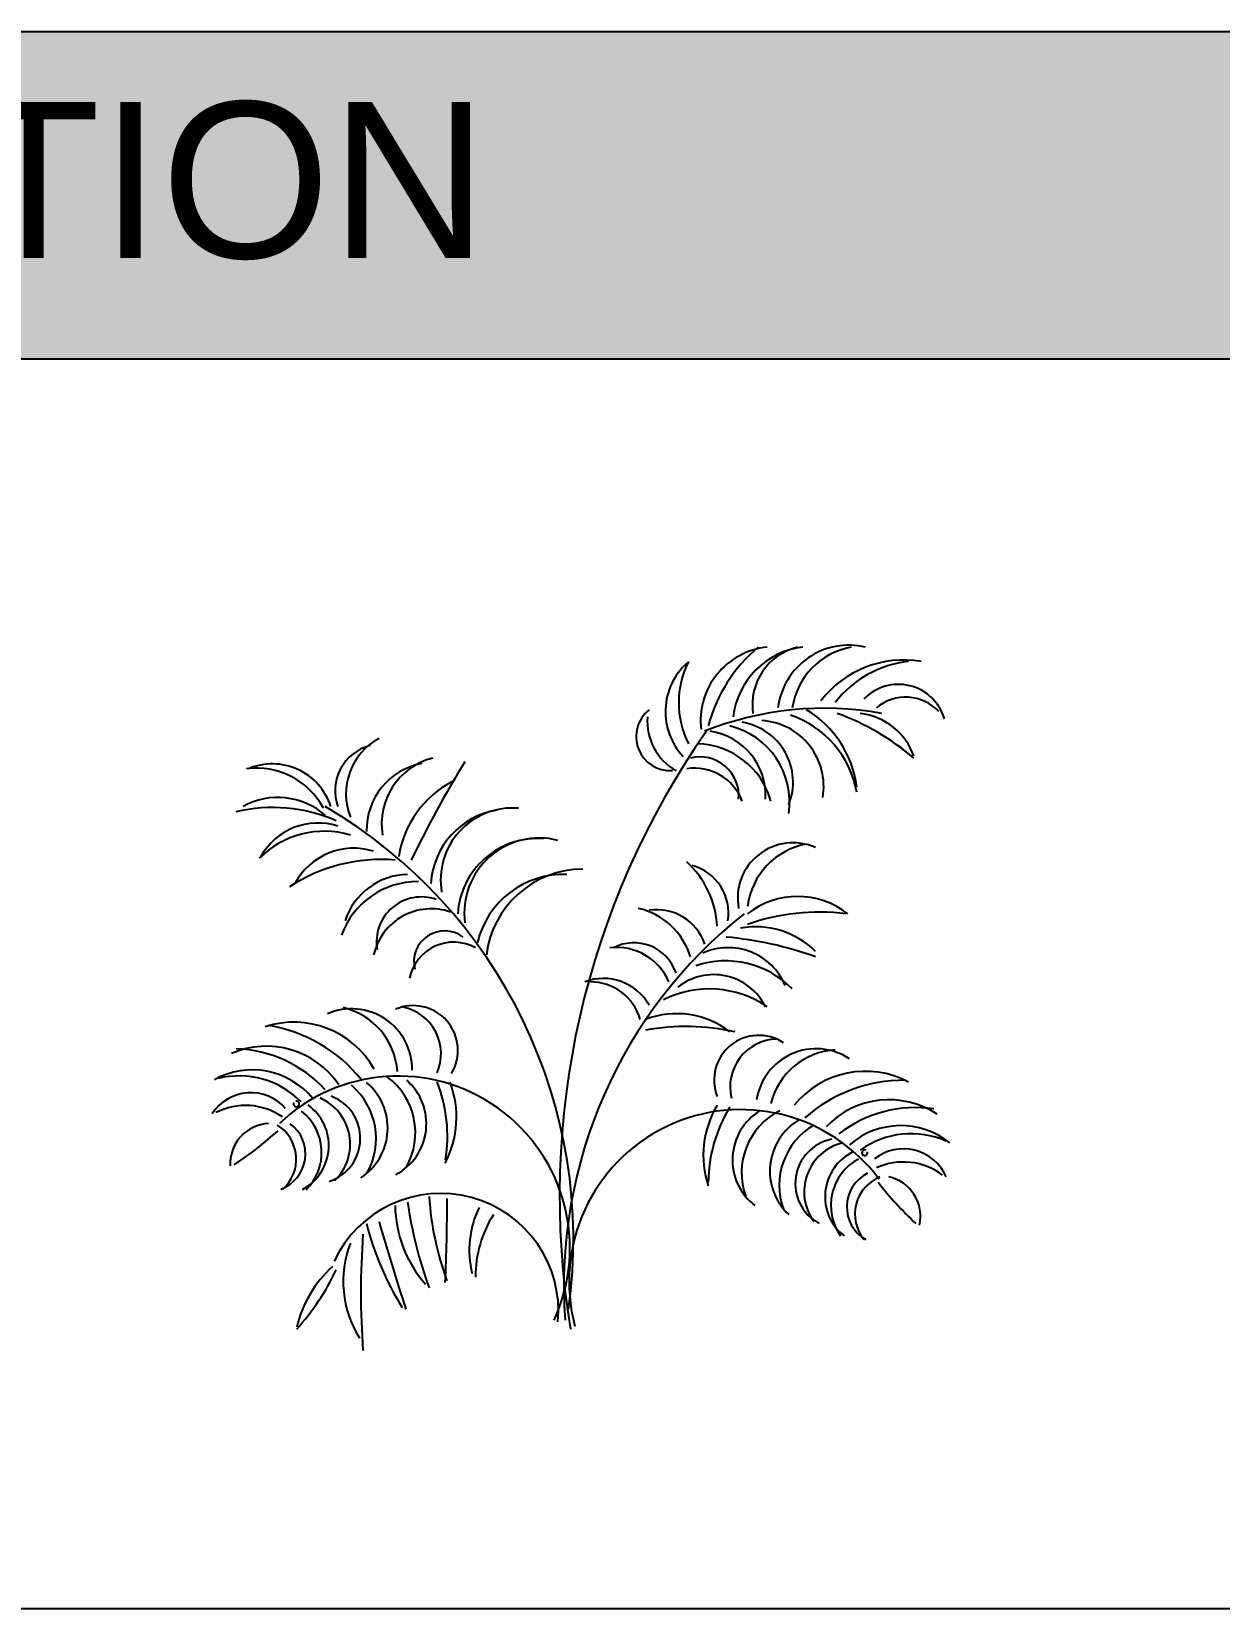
# Model space of a CAD drawing. Header units: millimetres. Extents: x 284148 to 331264, y 78716 to 101523.
# Drawn here: x 311278 to 315085, y 96471 to 101523 of the extents above; entities that cross this region are included whole.
import ezdxf

# ---------------------------------------------------------------- set-up
doc = ezdxf.new("R2010")
doc.units = ezdxf.units.MM
doc.layers.add('www.cad-blocks.net', color=7, linetype='Continuous')
doc.styles.get("Standard").update_dxf_attribs({"font": 'arial.ttf'})

# ---------------------------------------------------------------- blocks, each defined once
blk = doc.blocks.new('A$C56765208')
for centre, radius, start, end in [((1803.3, 2016.2), 238.1, 95.8857, 186.4948), ((2068.9, 1872.9), 496, 129.9695, 165.0611), ((1922.1, 2000.9), 253.7, 96.4728, 173.5503), ((1921.4, 2068.1), 190.3, 103.6794, 188.2126), ((2040.7, 2030.3), 229.1, 76.4673, 173.039), ((2089, 2024.3), 232.3, 100.0655, 171.6371), ((1662.3, 2046.6), 209.6, 132.4231, 223.1585), ((1788, 2075.3), 292.7, 153.2267, 206.7733), ((2216.8, 1875.7), 336, 80.5688, 142.3255), ((2267.8, 1867.5), 341.5, 96.0601, 142.5222), ((2199.2, 1980.2), 153.6, 16.4669, 136.0673), ((2222.9, 1947.1), 145.6, 43.1008, 130.3674), ((1468, 1966.4), 109.2, 128.1526, 273.6894), ((1577.8, 2016.6), 183.4, 175.9829, 240.1768), ((1962.1, 1022.6), 1034.7, 79.7649, 111.7672), ((1751.1, 1732.4), 319.6, 10.1271, 71.2953), ((1728.3, 1761.6), 340.3, 7.4589, 58.6831), ((1722, 1274.4), 816.3, 49.7757, 69.8935), ((2052.4, 1833.5), 208.8, 19.5227, 83.1759), ((3709, 493.1), 2595.5, 144.9526, 189.4081), ((1566.1, 1778), 207.6, 356.588, 81.8247), ((1600, 1757.1), 250.6, 351.4577, 76.4631), ((1667.5, 1820.5), 194.2, 338.2305, 80.7228), ((1748.5, 1807), 211.3, 350.3026, 86.3647), ((543.5, 1793.2), 149.2, 104.4291, 199.7797), ((630.4, 1783.1), 201.5, 118.2576, 201.7756), ((1549, 1692.8), 250.7, 15.5294, 88.522), ((193.5, 1682.9), 196.1, 17.7843, 113.1265), ((712.5, 1666.4), 217.7, 100.5791, 181.0081), ((759.9, 1687.6), 216.6, 104.1454, 189.7127), ((3885.9, 3.7), 3606.1, 148.5332, 154.242), ((1563.1, 1776.7), 124.7, 354.9386, 104.1944), ((143.1, 1622.6), 242.8, 28.1262, 97.6692), ((925.8, 1530), 331.9, 117.9878, 170.9367), ((1546.1, 1701.8), 163.4, 20.8685, 98.8276), ((210.7, 1540.6), 230.9, 48.7354, 118.8617), ((194, 1230.7), 508.6, 66.4257, 103.3733), ((-452.2, 354.1), 1610.2, 352.0663, 59.588), ((953.6, 1481.8), 252.7, 99.1515, 176.7201), ((963.4, 1506.7), 231.1, 85.3546, 189.7329), ((339.3, 1480.6), 209.1, 72.2305, 150.8993), ((359.6, 1368.3), 294.9, 73.5207, 135.0709), ((1044, 1383), 257.2, 85.8881, 176.4835), ((1048, 1401.7), 239.9, 75.4431, 187.5481), ((1861.5, 1449.1), 177.3, 65.9259, 190.7448), ((1946.1, 1394.3), 231.7, 100.1641, 173.2087), ((540.7, 1043.3), 529.6, 85.0315, 123.5133), ((454.6, 1394), 214.9, 72.9101, 151.6051), ((630.8, 1309.7), 215.2, 91.0958, 162.1005), ((1127.1, 1240.3), 284.8, 88.0191, 166.4326), ((1189.9, 1228.8), 313.3, 90.3702, 173.016), ((1319, 1343.5), 299.9, 2.9085, 47.6448), ((1497, 1401.1), 158, 350.8236, 74.8504), ((658.8, 1242.5), 259.4, 89.4973, 160.2902), ((702.6, 1225.5), 189.4, 70.9884, 167.3584), ((670.5, 1309.3), 143.5, 70.5098, 190.1273), ((1317.2, 1196.6), 224.8, 16.6899, 77.3909), ((1876.5, 1195.2), 259.3, 51.7474, 128.2526), ((2648, 206.2), 1520.7, 128.347, 184.102), ((1424.8, 1250.1), 162, 18.4583, 98.5498), ((1945.3, 724.5), 679.8, 82.7323, 109.7153), ((745.5, 1245), 98.8, 53.3617, 194.0409), ((1544.7, 176.2), 1152.7, 70.267, 84.8964), ((1741.4, 1083.2), 274.1, 45.4109, 100.1689), ((774.4, 1163), 144.9, 61.0302, 168.3094), ((1296.5, 1109.2), 181.9, 23.2106, 96.9425), ((1351.9, 1163.7), 142.3, 18.8155, 117.5945), ((1654.2, 1092.5), 197.8, 22.9119, 114.3595), ((1644.7, 946.7), 301.2, 44.5537, 108.3831), ((1253.7, 1022.5), 169.2, 29.7325, 110.569), ((1212, 1014.4), 166.5, 16.1016, 90.1765), ((1607.5, 1019.2), 184.8, 26.1771, 128.5258), ((1593.2, 828.2), 329.9, 55.7114, 116.4008), ((447.4, 901.1), 193.5, 358.9375, 113.7087), ((368, 878.4), 226.3, 3.9652, 76.7947), ((644.4, 961.4), 143.3, 328.856, 113.4439), ((580.8, 950.5), 152.9, 336.4366, 78.2274), ((1488.3, 801.9), 277, 52.0589, 110.972), ((262.3, 757.2), 294.5, 29.2353, 108.1606), ((103, 565.9), 481.5, 38.7565, 80.4721), ((1518.3, 312.8), 724.9, 77.4489, 100.2603), ((174.5, 696.3), 278.3, 33.7425, 113.7312), ((65.7, 564.9), 401.3, 42.3183, 88.4228), ((1752, 866.2), 143.3, 56.7325, 201.3203), ((1812.9, 844.7), 152.9, 91.9489, 193.7398), ((1935.9, 773.1), 193.5, 56.4677, 171.2389), ((2010.3, 737.2), 226.3, 93.3816, 166.2112), ((128.8, 648.5), 250.4, 39.2813, 119.026), ((86.7, 599.9), 279.5, 44.5671, 103.8957), ((595.9, 328.3), 550.7, 335.1862, 133.6653), ((372.2, 712.8), 190.5, 303.2404, 50.0308), ((428.7, 697.4), 222.8, 330.1298, 53.4042), ((501.8, 726.4), 185, 298.0462, 48.7847), ((273.1, 686.2), 481.1, 351.0366, 21.207), ((471.6, 746.7), 311.6, 331.8989, 21.1345), ((2093.8, 599.8), 294.5, 62.0157, 140.941), ((2218, 384.1), 481.5, 89.7042, 131.4199), ((124.5, 676.8), 148.8, 41.6116, 146.8048), ((280.6, 660.7), 162, 314.2121, 66.1074), ((330.5, 679.2), 144.6, 288.2093, 69.0863), ((301.3, 678.4), 224.4, 330.3941, 49.7303), ((107.4, 577.3), 207.7, 55.4429, 117.2461), ((270.2, 790), 9.07, 151.7246, 98.6094), ((182.8, 634.1), 168.4, 314.5681, 51.9687), ((214.9, 656.7), 159.3, 298.0001, 54.498), ((1694.7, 220.9), 550.7, 36.511, 194.9901), ((1885.7, 625.1), 311.6, 149.0418, 198.2775), ((2070.9, 531.7), 481.1, 148.9694, 179.1397), ((1852.5, 610.3), 185, 121.3916, 232.1301), ((1919.5, 569.3), 222.8, 116.7722, 200.0465), ((2169.9, 524.8), 278.3, 56.4452, 136.4339), ((2254.7, 376.8), 401.3, 81.7536, 127.858), ((186.4, 598.7), 128.3, 92.5283, 183.4419), ((141.3, 612.7), 128.6, 310.9479, 58.2446), ((178.6, 629.7), 120.6, 290.0796, 53.3693), ((1977.9, 574.8), 190.5, 120.1456, 226.9359), ((2041.8, 528.8), 224.4, 120.446, 199.7823), ((2206.7, 469.9), 250.4, 51.1503, 130.8951), ((-565.6, 1561.1), 1157, 303.3602, 312.2125), ((2013.3, 534.6), 144.6, 101.0901, 241.967), ((2059.2, 507.9), 162, 104.0689, 215.9642), ((2239.9, 414.8), 279.5, 66.2806, 125.6093), ((2123.3, 492.7), 159.3, 115.6784, 232.1762), ((2151.1, 465), 168.4, 118.2077, 215.6083), ((2091.5, 633.5), 9.07, 71.5669, 18.4517), ((2215.8, 497.1), 148.8, 23.3715, 128.5648), ((2154.5, 459.9), 120.6, 116.8071, 240.0967), ((2188.3, 436.8), 128.6, 111.9317, 219.2284), ((2215.7, 396.1), 207.7, 52.9302, 114.7334), ((2141.5, 430.7), 128.3, 346.7344, 77.648), ((3046.7, 1250.6), 1157, 217.9638, 226.8161), ((732.8, 126.1), 377.1, 354.7679, 154.7973), ((976.8, 470.1), 390.3, 180.857, 221.3932), ((1932.5, 656.1), 1318.2, 187.8605, 200.2132), ((1657, 556.7), 963.7, 183.7943, 200.2296), ((-3696.3, 447.1), 4449.3, 357.0455, 0.5166), ((1136, 321), 312, 153.8387, 193.8169), ((1399.9, 633), 932.8, 194.0216, 212.0826), ((8978.7, 2844.1), 8786.8, 196.06347, 197.97918), ((1212, 238.5), 367.5, 147.5593, 180.5517), ((3128.3, 186.3), 2651.5, 175.9708, 184.0292), ((762.3, 220.8), 342, 158.8952, 211.8841), ((647.2, -15.4), 386.5, 132.5254, 166.5471), ((-291.6, 580.6), 760.8, 317.717, 334.9073)]:
    blk.add_arc(centre, radius, start, end)
blk = doc.blocks.new('FORMAT')
at = {"true_color": 0x546d8e}
h = blk.add_hatch(color=155, dxfattribs=at)
h.set_gradient(color1=(68, 68, 68), color2=(84, 109, 142), tint=1)
h.paths.add_polyline_path([(287877.4, 101522.6), (287877.4, 100474.7), (331264, 100474.7), (331264, 101522.6)])
at = {"color": 155, "true_color": 0x546d8e}
for p, q in [((287877.4, 101522.6), (331264, 101522.6)), ((287877.4, 100474.7), (331264, 100474.7)), ((287877.4, 100474.7), (331264, 100474.7)), ((287877.4, 96471.4), (331264, 96471.4))]:
    blk.add_line(p, q, dxfattribs=at)
at = {"insert": (305909.2, 101297.1), "char_height": 500, "attachment_point": 1}
blk.add_mtext_dynamic_manual_height_columns('{\\C255;\\c16777215;PLANTS ELEVATION}', width=16790, gutter_width=12.5, heights=[0], dxfattribs=at)

msp = doc.modelspace()

# ---------------------------------------------------------------- block references
msp.add_blockref('A$C56765208', (311856.6, 97297.7))
at = {"layer": 'www.cad-blocks.net'}
msp.add_blockref('FORMAT', (0, 0), dxfattribs=at)

doc.saveas('drawing.dxf')
